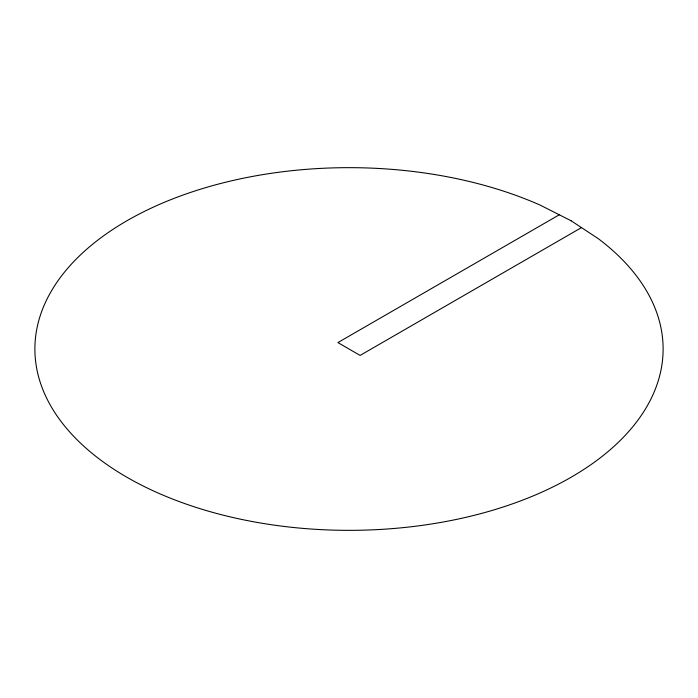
<?xml version="1.0" encoding="UTF-8"?>
<svg xmlns="http://www.w3.org/2000/svg" width="698" height="698" viewBox="0 0 698 698"><rect width="100%" height="100%" fill="white"/><g stroke="black" fill="none" stroke-linecap="round" stroke-linejoin="round"><path stroke-width="1.05" d="M559.273 214.783L337.893 342.587L360.107 355.413L581.478 227.6M571.104 220.769L540.208 205.133A314.1 181.34 0 0 0 42.342 309.746A314.1 181.34 0 0 0 416.985 526.048A314.1 181.34 0 0 0 598.195 238.603L571.104 220.769"/></g></svg>
